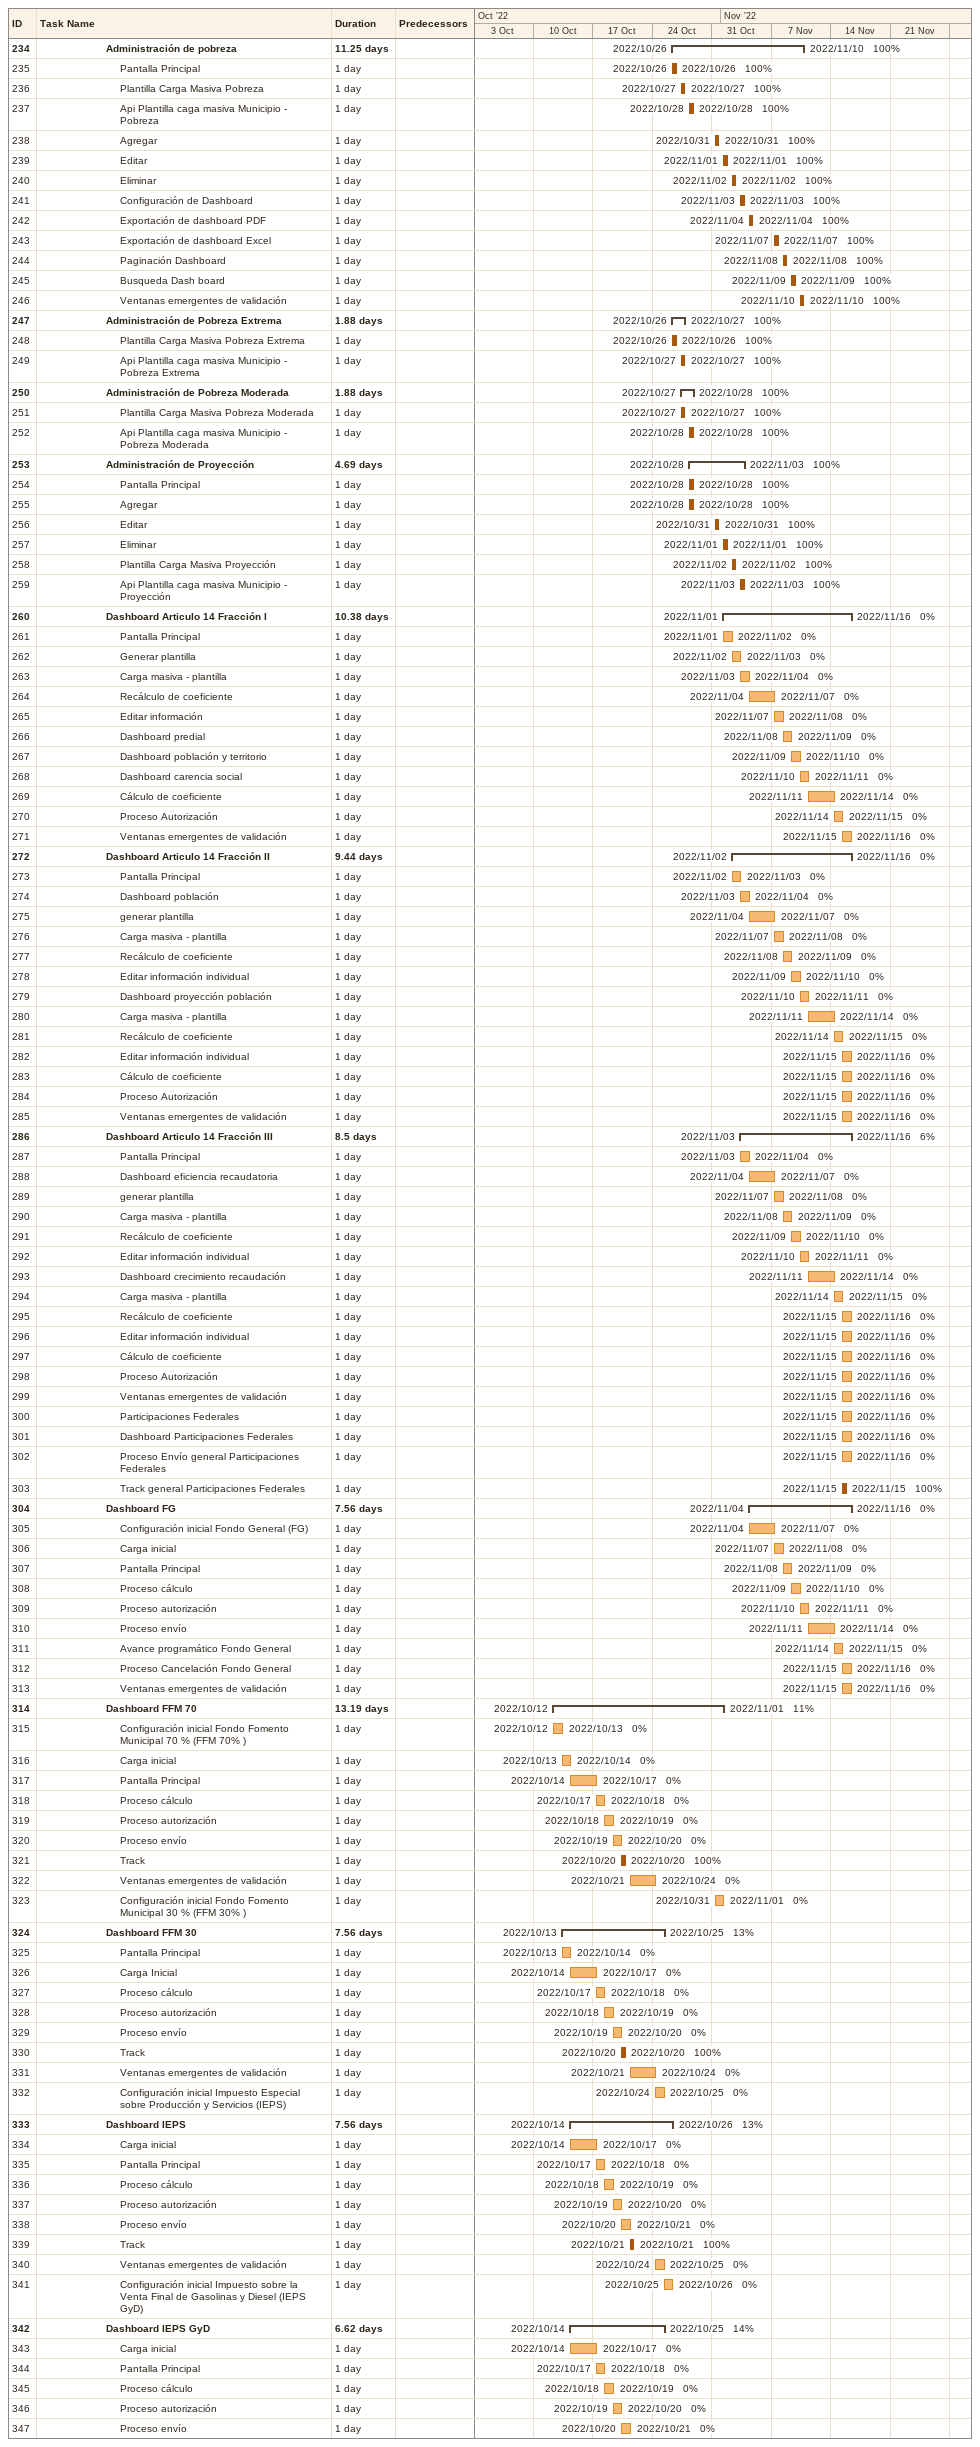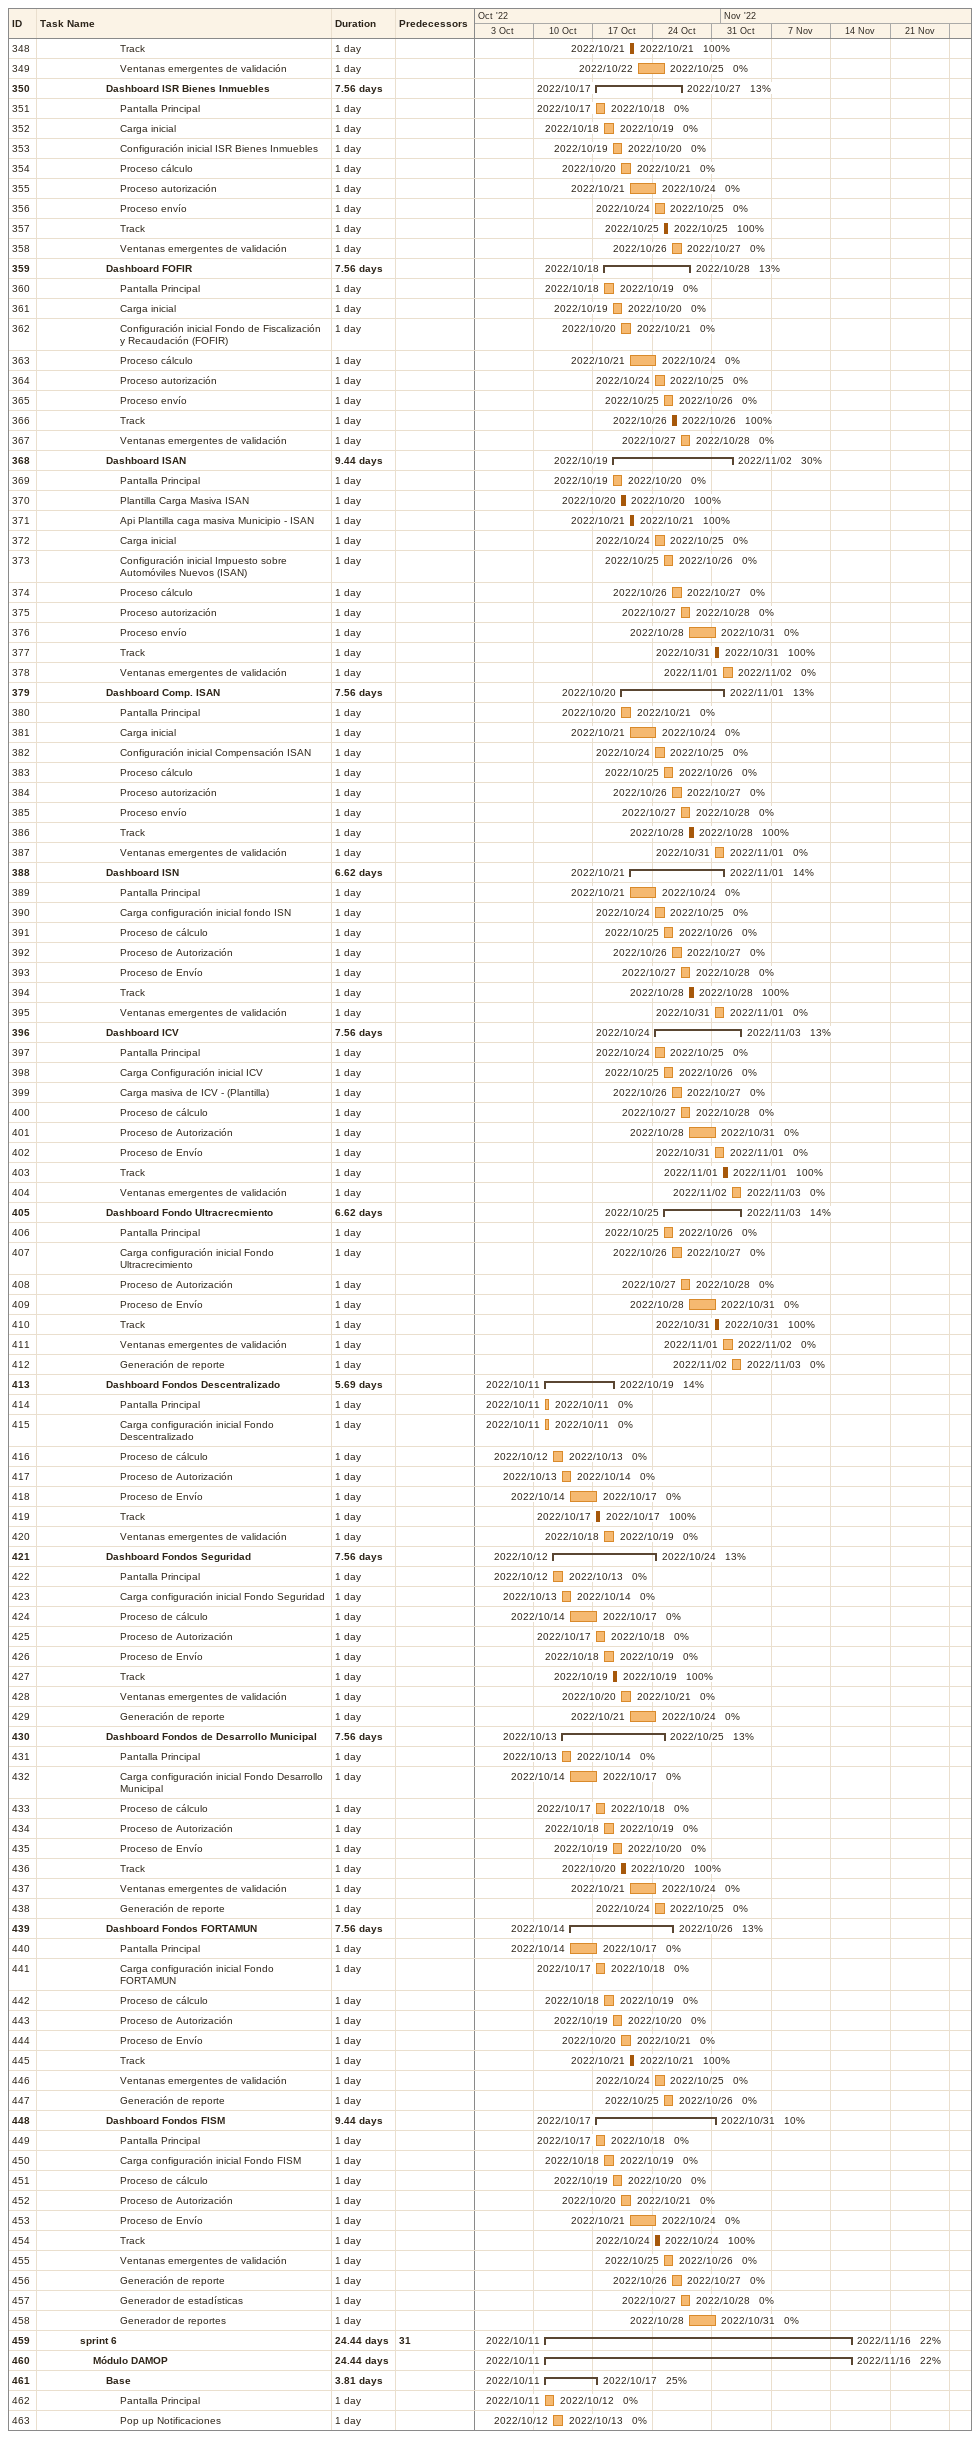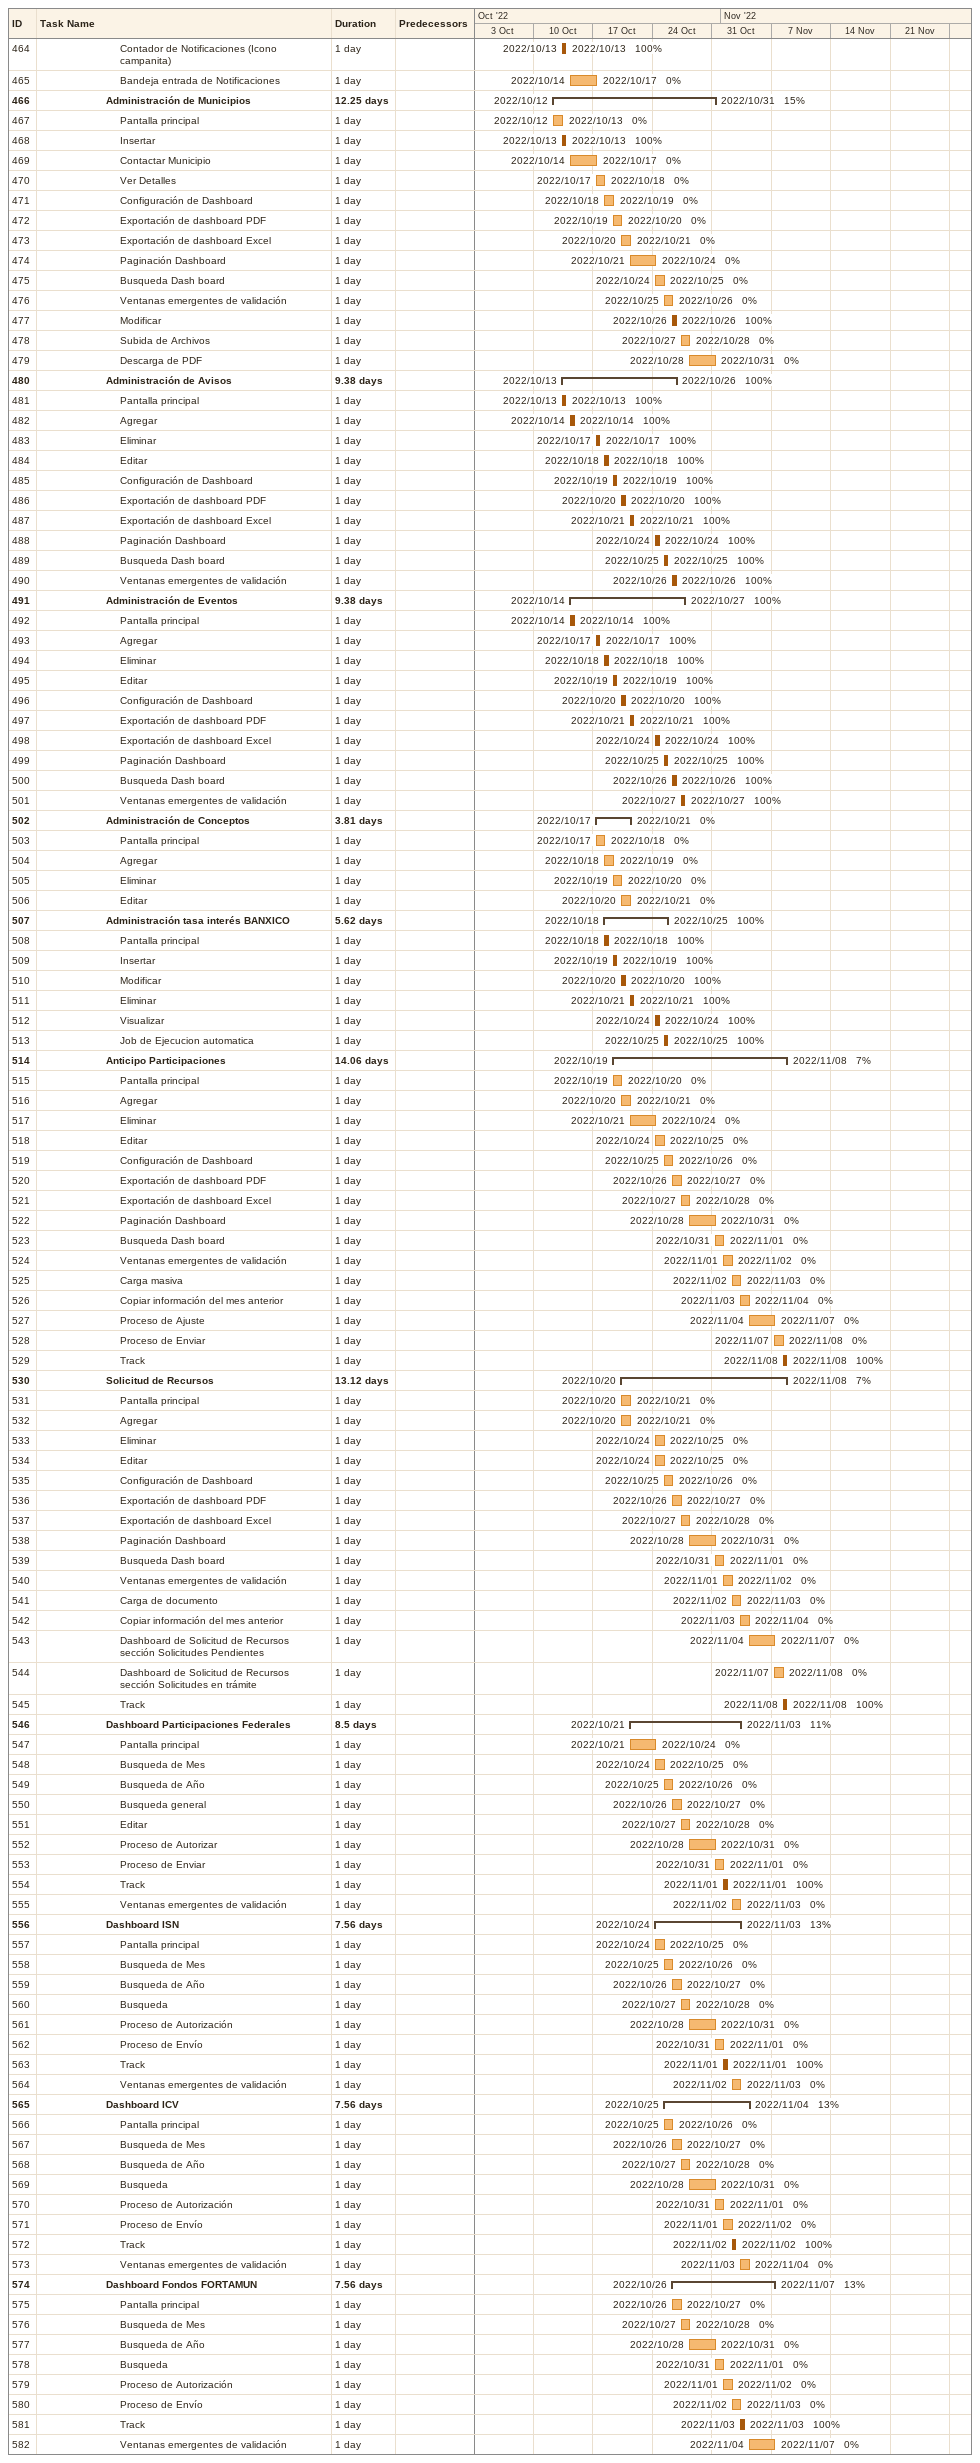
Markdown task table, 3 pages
| ID | Level | Task | Duration | Start | Finish | Predecessors | % complete |
|---|---|---|---|---|---|---|---|
| 234 | 6 | **Administración de pobreza** | 11.25d | 2022-10-26 | 2022-11-10 |  | 100 |
| 235 | 7 | Pantalla Principal | 1d | 2022-10-26 | 2022-10-26 |  | 100 |
| 236 | 7 | Plantilla Carga Masiva Pobreza | 1d | 2022-10-27 | 2022-10-27 |  | 100 |
| 237 | 7 | Api Plantilla caga masiva Municipio - Pobreza | 1d | 2022-10-28 | 2022-10-28 |  | 100 |
| 238 | 7 | Agregar | 1d | 2022-10-31 | 2022-10-31 |  | 100 |
| 239 | 7 | Editar | 1d | 2022-11-01 | 2022-11-01 |  | 100 |
| 240 | 7 | Eliminar | 1d | 2022-11-02 | 2022-11-02 |  | 100 |
| 241 | 7 | Configuración de Dashboard | 1d | 2022-11-03 | 2022-11-03 |  | 100 |
| 242 | 7 | Exportación de dashboard PDF | 1d | 2022-11-04 | 2022-11-04 |  | 100 |
| 243 | 7 | Exportación de dashboard Excel | 1d | 2022-11-07 | 2022-11-07 |  | 100 |
| 244 | 7 | Paginación Dashboard | 1d | 2022-11-08 | 2022-11-08 |  | 100 |
| 245 | 7 | Busqueda Dash board | 1d | 2022-11-09 | 2022-11-09 |  | 100 |
| 246 | 7 | Ventanas emergentes de validación | 1d | 2022-11-10 | 2022-11-10 |  | 100 |
| 247 | 6 | **Administración de Pobreza Extrema** | 1.88d | 2022-10-26 | 2022-10-27 |  | 100 |
| 248 | 7 | Plantilla Carga Masiva Pobreza Extrema | 1d | 2022-10-26 | 2022-10-26 |  | 100 |
| 249 | 7 | Api Plantilla caga masiva Municipio - Pobreza Extrema | 1d | 2022-10-27 | 2022-10-27 |  | 100 |
| 250 | 6 | **Administración de Pobreza Moderada** | 1.88d | 2022-10-27 | 2022-10-28 |  | 100 |
| 251 | 7 | Plantilla Carga Masiva Pobreza Moderada | 1d | 2022-10-27 | 2022-10-27 |  | 100 |
| 252 | 7 | Api Plantilla caga masiva Municipio - Pobreza Moderada | 1d | 2022-10-28 | 2022-10-28 |  | 100 |
| 253 | 6 | **Administración de Proyección** | 4.69d | 2022-10-28 | 2022-11-03 |  | 100 |
| 254 | 7 | Pantalla Principal | 1d | 2022-10-28 | 2022-10-28 |  | 100 |
| 255 | 7 | Agregar | 1d | 2022-10-28 | 2022-10-28 |  | 100 |
| 256 | 7 | Editar | 1d | 2022-10-31 | 2022-10-31 |  | 100 |
| 257 | 7 | Eliminar | 1d | 2022-11-01 | 2022-11-01 |  | 100 |
| 258 | 7 | Plantilla Carga Masiva Proyección | 1d | 2022-11-02 | 2022-11-02 |  | 100 |
| 259 | 7 | Api Plantilla caga masiva Municipio - Proyección | 1d | 2022-11-03 | 2022-11-03 |  | 100 |
| 260 | 6 | **Dashboard Articulo 14 Fracción I** | 10.38d | 2022-11-01 | 2022-11-16 |  | 0 |
| 261 | 7 | Pantalla Principal | 1d | 2022-11-01 | 2022-11-02 |  | 0 |
| 262 | 7 | Generar plantilla | 1d | 2022-11-02 | 2022-11-03 |  | 0 |
| 263 | 7 | Carga masiva - plantilla | 1d | 2022-11-03 | 2022-11-04 |  | 0 |
| 264 | 7 | Recálculo de coeficiente | 1d | 2022-11-04 | 2022-11-07 |  | 0 |
| 265 | 7 | Editar información | 1d | 2022-11-07 | 2022-11-08 |  | 0 |
| 266 | 7 | Dashboard predial | 1d | 2022-11-08 | 2022-11-09 |  | 0 |
| 267 | 7 | Dashboard población y territorio | 1d | 2022-11-09 | 2022-11-10 |  | 0 |
| 268 | 7 | Dashboard carencia social | 1d | 2022-11-10 | 2022-11-11 |  | 0 |
| 269 | 7 | Cálculo de coeficiente | 1d | 2022-11-11 | 2022-11-14 |  | 0 |
| 270 | 7 | Proceso Autorización | 1d | 2022-11-14 | 2022-11-15 |  | 0 |
| 271 | 7 | Ventanas emergentes de validación | 1d | 2022-11-15 | 2022-11-16 |  | 0 |
| 272 | 6 | **Dashboard Articulo 14 Fracción II** | 9.44d | 2022-11-02 | 2022-11-16 |  | 0 |
| 273 | 7 | Pantalla Principal | 1d | 2022-11-02 | 2022-11-03 |  | 0 |
| 274 | 7 | Dashboard población | 1d | 2022-11-03 | 2022-11-04 |  | 0 |
| 275 | 7 | generar plantilla | 1d | 2022-11-04 | 2022-11-07 |  | 0 |
| 276 | 7 | Carga masiva - plantilla | 1d | 2022-11-07 | 2022-11-08 |  | 0 |
| 277 | 7 | Recálculo de coeficiente | 1d | 2022-11-08 | 2022-11-09 |  | 0 |
| 278 | 7 | Editar información individual | 1d | 2022-11-09 | 2022-11-10 |  | 0 |
| 279 | 7 | Dashboard proyección población | 1d | 2022-11-10 | 2022-11-11 |  | 0 |
| 280 | 7 | Carga masiva - plantilla | 1d | 2022-11-11 | 2022-11-14 |  | 0 |
| 281 | 7 | Recálculo de coeficiente | 1d | 2022-11-14 | 2022-11-15 |  | 0 |
| 282 | 7 | Editar información individual | 1d | 2022-11-15 | 2022-11-16 |  | 0 |
| 283 | 7 | Cálculo de coeficiente | 1d | 2022-11-15 | 2022-11-16 |  | 0 |
| 284 | 7 | Proceso Autorización | 1d | 2022-11-15 | 2022-11-16 |  | 0 |
| 285 | 7 | Ventanas emergentes de validación | 1d | 2022-11-15 | 2022-11-16 |  | 0 |
| 286 | 6 | **Dashboard Articulo 14 Fracción III** | 8.5d | 2022-11-03 | 2022-11-16 |  | 6 |
| 287 | 7 | Pantalla Principal | 1d | 2022-11-03 | 2022-11-04 |  | 0 |
| 288 | 7 | Dashboard eficiencia recaudatoria | 1d | 2022-11-04 | 2022-11-07 |  | 0 |
| 289 | 7 | generar plantilla | 1d | 2022-11-07 | 2022-11-08 |  | 0 |
| 290 | 7 | Carga masiva - plantilla | 1d | 2022-11-08 | 2022-11-09 |  | 0 |
| 291 | 7 | Recálculo de coeficiente | 1d | 2022-11-09 | 2022-11-10 |  | 0 |
| 292 | 7 | Editar información individual | 1d | 2022-11-10 | 2022-11-11 |  | 0 |
| 293 | 7 | Dashboard crecimiento recaudación | 1d | 2022-11-11 | 2022-11-14 |  | 0 |
| 294 | 7 | Carga masiva - plantilla | 1d | 2022-11-14 | 2022-11-15 |  | 0 |
| 295 | 7 | Recálculo de coeficiente | 1d | 2022-11-15 | 2022-11-16 |  | 0 |
| 296 | 7 | Editar información individual | 1d | 2022-11-15 | 2022-11-16 |  | 0 |
| 297 | 7 | Cálculo de coeficiente | 1d | 2022-11-15 | 2022-11-16 |  | 0 |
| 298 | 7 | Proceso Autorización | 1d | 2022-11-15 | 2022-11-16 |  | 0 |
| 299 | 7 | Ventanas emergentes de validación | 1d | 2022-11-15 | 2022-11-16 |  | 0 |
| 300 | 7 | Participaciones Federales | 1d | 2022-11-15 | 2022-11-16 |  | 0 |
| 301 | 7 | Dashboard Participaciones Federales | 1d | 2022-11-15 | 2022-11-16 |  | 0 |
| 302 | 7 | Proceso Envío general Participaciones Federales | 1d | 2022-11-15 | 2022-11-16 |  | 0 |
| 303 | 7 | Track general Participaciones Federales | 1d | 2022-11-15 | 2022-11-15 |  | 100 |
| 304 | 6 | **Dashboard FG** | 7.56d | 2022-11-04 | 2022-11-16 |  | 0 |
| 305 | 7 | Configuración inicial Fondo General (FG) | 1d | 2022-11-04 | 2022-11-07 |  | 0 |
| 306 | 7 | Carga inicial | 1d | 2022-11-07 | 2022-11-08 |  | 0 |
| 307 | 7 | Pantalla Principal | 1d | 2022-11-08 | 2022-11-09 |  | 0 |
| 308 | 7 | Proceso cálculo | 1d | 2022-11-09 | 2022-11-10 |  | 0 |
| 309 | 7 | Proceso autorización | 1d | 2022-11-10 | 2022-11-11 |  | 0 |
| 310 | 7 | Proceso envío | 1d | 2022-11-11 | 2022-11-14 |  | 0 |
| 311 | 7 | Avance programático Fondo General | 1d | 2022-11-14 | 2022-11-15 |  | 0 |
| 312 | 7 | Proceso Cancelación Fondo General | 1d | 2022-11-15 | 2022-11-16 |  | 0 |
| 313 | 7 | Ventanas emergentes de validación | 1d | 2022-11-15 | 2022-11-16 |  | 0 |
| 314 | 6 | **Dashboard FFM 70** | 13.19d | 2022-10-12 | 2022-11-01 |  | 11 |
| 315 | 7 | Configuración inicial Fondo Fomento Municipal 70 % (FFM 70% ) | 1d | 2022-10-12 | 2022-10-13 |  | 0 |
| 316 | 7 | Carga inicial | 1d | 2022-10-13 | 2022-10-14 |  | 0 |
| 317 | 7 | Pantalla Principal | 1d | 2022-10-14 | 2022-10-17 |  | 0 |
| 318 | 7 | Proceso cálculo | 1d | 2022-10-17 | 2022-10-18 |  | 0 |
| 319 | 7 | Proceso autorización | 1d | 2022-10-18 | 2022-10-19 |  | 0 |
| 320 | 7 | Proceso envío | 1d | 2022-10-19 | 2022-10-20 |  | 0 |
| 321 | 7 | Track | 1d | 2022-10-20 | 2022-10-20 |  | 100 |
| 322 | 7 | Ventanas emergentes de validación | 1d | 2022-10-21 | 2022-10-24 |  | 0 |
| 323 | 7 | Configuración inicial Fondo Fomento Municipal 30 % (FFM 30% ) | 1d | 2022-10-31 | 2022-11-01 |  | 0 |
| 324 | 6 | **Dashboard FFM 30** | 7.56d | 2022-10-13 | 2022-10-25 |  | 13 |
| 325 | 7 | Pantalla Principal | 1d | 2022-10-13 | 2022-10-14 |  | 0 |
| 326 | 7 | Carga Inicial | 1d | 2022-10-14 | 2022-10-17 |  | 0 |
| 327 | 7 | Proceso cálculo | 1d | 2022-10-17 | 2022-10-18 |  | 0 |
| 328 | 7 | Proceso autorización | 1d | 2022-10-18 | 2022-10-19 |  | 0 |
| 329 | 7 | Proceso envío | 1d | 2022-10-19 | 2022-10-20 |  | 0 |
| 330 | 7 | Track | 1d | 2022-10-20 | 2022-10-20 |  | 100 |
| 331 | 7 | Ventanas emergentes de validación | 1d | 2022-10-21 | 2022-10-24 |  | 0 |
| 332 | 7 | Configuración inicial Impuesto Especial sobre Producción y Servicios (IEPS) | 1d | 2022-10-24 | 2022-10-25 |  | 0 |
| 333 | 6 | **Dashboard IEPS** | 7.56d | 2022-10-14 | 2022-10-26 |  | 13 |
| 334 | 7 | Carga inicial | 1d | 2022-10-14 | 2022-10-17 |  | 0 |
| 335 | 7 | Pantalla Principal | 1d | 2022-10-17 | 2022-10-18 |  | 0 |
| 336 | 7 | Proceso cálculo | 1d | 2022-10-18 | 2022-10-19 |  | 0 |
| 337 | 7 | Proceso autorización | 1d | 2022-10-19 | 2022-10-20 |  | 0 |
| 338 | 7 | Proceso envío | 1d | 2022-10-20 | 2022-10-21 |  | 0 |
| 339 | 7 | Track | 1d | 2022-10-21 | 2022-10-21 |  | 100 |
| 340 | 7 | Ventanas emergentes de validación | 1d | 2022-10-24 | 2022-10-25 |  | 0 |
| 341 | 7 | Configuración inicial Impuesto sobre la Venta Final de Gasolinas y Diesel (IEPS GyD) | 1d | 2022-10-25 | 2022-10-26 |  | 0 |
| 342 | 6 | **Dashboard IEPS GyD** | 6.62d | 2022-10-14 | 2022-10-25 |  | 14 |
| 343 | 7 | Carga inicial | 1d | 2022-10-14 | 2022-10-17 |  | 0 |
| 344 | 7 | Pantalla Principal | 1d | 2022-10-17 | 2022-10-18 |  | 0 |
| 345 | 7 | Proceso cálculo | 1d | 2022-10-18 | 2022-10-19 |  | 0 |
| 346 | 7 | Proceso autorización | 1d | 2022-10-19 | 2022-10-20 |  | 0 |
| 347 | 7 | Proceso envío | 1d | 2022-10-20 | 2022-10-21 |  | 0 |
| 348 | 7 | Track | 1d | 2022-10-21 | 2022-10-21 |  | 100 |
| 349 | 7 | Ventanas emergentes de validación | 1d | 2022-10-22 | 2022-10-25 |  | 0 |
| 350 | 6 | **Dashboard ISR Bienes Inmuebles** | 7.56d | 2022-10-17 | 2022-10-27 |  | 13 |
| 351 | 7 | Pantalla Principal | 1d | 2022-10-17 | 2022-10-18 |  | 0 |
| 352 | 7 | Carga inicial | 1d | 2022-10-18 | 2022-10-19 |  | 0 |
| 353 | 7 | Configuración inicial ISR Bienes Inmuebles | 1d | 2022-10-19 | 2022-10-20 |  | 0 |
| 354 | 7 | Proceso cálculo | 1d | 2022-10-20 | 2022-10-21 |  | 0 |
| 355 | 7 | Proceso autorización | 1d | 2022-10-21 | 2022-10-24 |  | 0 |
| 356 | 7 | Proceso envío | 1d | 2022-10-24 | 2022-10-25 |  | 0 |
| 357 | 7 | Track | 1d | 2022-10-25 | 2022-10-25 |  | 100 |
| 358 | 7 | Ventanas emergentes de validación | 1d | 2022-10-26 | 2022-10-27 |  | 0 |
| 359 | 6 | **Dashboard FOFIR** | 7.56d | 2022-10-18 | 2022-10-28 |  | 13 |
| 360 | 7 | Pantalla Principal | 1d | 2022-10-18 | 2022-10-19 |  | 0 |
| 361 | 7 | Carga inicial | 1d | 2022-10-19 | 2022-10-20 |  | 0 |
| 362 | 7 | Configuración inicial Fondo de Fiscalización y Recaudación (FOFIR) | 1d | 2022-10-20 | 2022-10-21 |  | 0 |
| 363 | 7 | Proceso cálculo | 1d | 2022-10-21 | 2022-10-24 |  | 0 |
| 364 | 7 | Proceso autorización | 1d | 2022-10-24 | 2022-10-25 |  | 0 |
| 365 | 7 | Proceso envío | 1d | 2022-10-25 | 2022-10-26 |  | 0 |
| 366 | 7 | Track | 1d | 2022-10-26 | 2022-10-26 |  | 100 |
| 367 | 7 | Ventanas emergentes de validación | 1d | 2022-10-27 | 2022-10-28 |  | 0 |
| 368 | 6 | **Dashboard ISAN** | 9.44d | 2022-10-19 | 2022-11-02 |  | 30 |
| 369 | 7 | Pantalla Principal | 1d | 2022-10-19 | 2022-10-20 |  | 0 |
| 370 | 7 | Plantilla Carga Masiva ISAN | 1d | 2022-10-20 | 2022-10-20 |  | 100 |
| 371 | 7 | Api Plantilla caga masiva Municipio - ISAN | 1d | 2022-10-21 | 2022-10-21 |  | 100 |
| 372 | 7 | Carga inicial | 1d | 2022-10-24 | 2022-10-25 |  | 0 |
| 373 | 7 | Configuración inicial Impuesto sobre Automóviles Nuevos (ISAN) | 1d | 2022-10-25 | 2022-10-26 |  | 0 |
| 374 | 7 | Proceso cálculo | 1d | 2022-10-26 | 2022-10-27 |  | 0 |
| 375 | 7 | Proceso autorización | 1d | 2022-10-27 | 2022-10-28 |  | 0 |
| 376 | 7 | Proceso envío | 1d | 2022-10-28 | 2022-10-31 |  | 0 |
| 377 | 7 | Track | 1d | 2022-10-31 | 2022-10-31 |  | 100 |
| 378 | 7 | Ventanas emergentes de validación | 1d | 2022-11-01 | 2022-11-02 |  | 0 |
| 379 | 6 | **Dashboard Comp. ISAN** | 7.56d | 2022-10-20 | 2022-11-01 |  | 13 |
| 380 | 7 | Pantalla Principal | 1d | 2022-10-20 | 2022-10-21 |  | 0 |
| 381 | 7 | Carga inicial | 1d | 2022-10-21 | 2022-10-24 |  | 0 |
| 382 | 7 | Configuración inicial Compensación ISAN | 1d | 2022-10-24 | 2022-10-25 |  | 0 |
| 383 | 7 | Proceso cálculo | 1d | 2022-10-25 | 2022-10-26 |  | 0 |
| 384 | 7 | Proceso autorización | 1d | 2022-10-26 | 2022-10-27 |  | 0 |
| 385 | 7 | Proceso envío | 1d | 2022-10-27 | 2022-10-28 |  | 0 |
| 386 | 7 | Track | 1d | 2022-10-28 | 2022-10-28 |  | 100 |
| 387 | 7 | Ventanas emergentes de validación | 1d | 2022-10-31 | 2022-11-01 |  | 0 |
| 388 | 6 | **Dashboard ISN** | 6.62d | 2022-10-21 | 2022-11-01 |  | 14 |
| 389 | 7 | Pantalla Principal | 1d | 2022-10-21 | 2022-10-24 |  | 0 |
| 390 | 7 | Carga configuración inicial fondo ISN | 1d | 2022-10-24 | 2022-10-25 |  | 0 |
| 391 | 7 | Proceso de cálculo | 1d | 2022-10-25 | 2022-10-26 |  | 0 |
| 392 | 7 | Proceso de Autorización | 1d | 2022-10-26 | 2022-10-27 |  | 0 |
| 393 | 7 | Proceso de Envío | 1d | 2022-10-27 | 2022-10-28 |  | 0 |
| 394 | 7 | Track | 1d | 2022-10-28 | 2022-10-28 |  | 100 |
| 395 | 7 | Ventanas emergentes de validación | 1d | 2022-10-31 | 2022-11-01 |  | 0 |
| 396 | 6 | **Dashboard ICV** | 7.56d | 2022-10-24 | 2022-11-03 |  | 13 |
| 397 | 7 | Pantalla Principal | 1d | 2022-10-24 | 2022-10-25 |  | 0 |
| 398 | 7 | Carga Configuración inicial ICV | 1d | 2022-10-25 | 2022-10-26 |  | 0 |
| 399 | 7 | Carga masiva de ICV - (Plantilla) | 1d | 2022-10-26 | 2022-10-27 |  | 0 |
| 400 | 7 | Proceso de cálculo | 1d | 2022-10-27 | 2022-10-28 |  | 0 |
| 401 | 7 | Proceso de Autorización | 1d | 2022-10-28 | 2022-10-31 |  | 0 |
| 402 | 7 | Proceso de Envío | 1d | 2022-10-31 | 2022-11-01 |  | 0 |
| 403 | 7 | Track | 1d | 2022-11-01 | 2022-11-01 |  | 100 |
| 404 | 7 | Ventanas emergentes de validación | 1d | 2022-11-02 | 2022-11-03 |  | 0 |
| 405 | 6 | **Dashboard Fondo Ultracrecmiento** | 6.62d | 2022-10-25 | 2022-11-03 |  | 14 |
| 406 | 7 | Pantalla Principal | 1d | 2022-10-25 | 2022-10-26 |  | 0 |
| 407 | 7 | Carga configuración inicial Fondo Ultracrecimiento | 1d | 2022-10-26 | 2022-10-27 |  | 0 |
| 408 | 7 | Proceso de Autorización | 1d | 2022-10-27 | 2022-10-28 |  | 0 |
| 409 | 7 | Proceso de Envío | 1d | 2022-10-28 | 2022-10-31 |  | 0 |
| 410 | 7 | Track | 1d | 2022-10-31 | 2022-10-31 |  | 100 |
| 411 | 7 | Ventanas emergentes de validación | 1d | 2022-11-01 | 2022-11-02 |  | 0 |
| 412 | 7 | Generación de reporte | 1d | 2022-11-02 | 2022-11-03 |  | 0 |
| 413 | 6 | **Dashboard Fondos Descentralizado** | 5.69d | 2022-10-11 | 2022-10-19 |  | 14 |
| 414 | 7 | Pantalla Principal | 1d | 2022-10-11 | 2022-10-11 |  | 0 |
| 415 | 7 | Carga configuración inicial Fondo Descentralizado | 1d | 2022-10-11 | 2022-10-11 |  | 0 |
| 416 | 7 | Proceso de cálculo | 1d | 2022-10-12 | 2022-10-13 |  | 0 |
| 417 | 7 | Proceso de Autorización | 1d | 2022-10-13 | 2022-10-14 |  | 0 |
| 418 | 7 | Proceso de Envío | 1d | 2022-10-14 | 2022-10-17 |  | 0 |
| 419 | 7 | Track | 1d | 2022-10-17 | 2022-10-17 |  | 100 |
| 420 | 7 | Ventanas emergentes de validación | 1d | 2022-10-18 | 2022-10-19 |  | 0 |
| 421 | 6 | **Dashboard Fondos Seguridad** | 7.56d | 2022-10-12 | 2022-10-24 |  | 13 |
| 422 | 7 | Pantalla Principal | 1d | 2022-10-12 | 2022-10-13 |  | 0 |
| 423 | 7 | Carga configuración inicial Fondo Seguridad | 1d | 2022-10-13 | 2022-10-14 |  | 0 |
| 424 | 7 | Proceso de cálculo | 1d | 2022-10-14 | 2022-10-17 |  | 0 |
| 425 | 7 | Proceso de Autorización | 1d | 2022-10-17 | 2022-10-18 |  | 0 |
| 426 | 7 | Proceso de Envío | 1d | 2022-10-18 | 2022-10-19 |  | 0 |
| 427 | 7 | Track | 1d | 2022-10-19 | 2022-10-19 |  | 100 |
| 428 | 7 | Ventanas emergentes de validación | 1d | 2022-10-20 | 2022-10-21 |  | 0 |
| 429 | 7 | Generación de reporte | 1d | 2022-10-21 | 2022-10-24 |  | 0 |
| 430 | 6 | **Dashboard Fondos de Desarrollo Municipal** | 7.56d | 2022-10-13 | 2022-10-25 |  | 13 |
| 431 | 7 | Pantalla Principal | 1d | 2022-10-13 | 2022-10-14 |  | 0 |
| 432 | 7 | Carga configuración inicial Fondo Desarrollo Municipal | 1d | 2022-10-14 | 2022-10-17 |  | 0 |
| 433 | 7 | Proceso de cálculo | 1d | 2022-10-17 | 2022-10-18 |  | 0 |
| 434 | 7 | Proceso de Autorización | 1d | 2022-10-18 | 2022-10-19 |  | 0 |
| 435 | 7 | Proceso de Envío | 1d | 2022-10-19 | 2022-10-20 |  | 0 |
| 436 | 7 | Track | 1d | 2022-10-20 | 2022-10-20 |  | 100 |
| 437 | 7 | Ventanas emergentes de validación | 1d | 2022-10-21 | 2022-10-24 |  | 0 |
| 438 | 7 | Generación de reporte | 1d | 2022-10-24 | 2022-10-25 |  | 0 |
| 439 | 6 | **Dashboard Fondos FORTAMUN** | 7.56d | 2022-10-14 | 2022-10-26 |  | 13 |
| 440 | 7 | Pantalla Principal | 1d | 2022-10-14 | 2022-10-17 |  | 0 |
| 441 | 7 | Carga configuración inicial Fondo FORTAMUN | 1d | 2022-10-17 | 2022-10-18 |  | 0 |
| 442 | 7 | Proceso de cálculo | 1d | 2022-10-18 | 2022-10-19 |  | 0 |
| 443 | 7 | Proceso de Autorización | 1d | 2022-10-19 | 2022-10-20 |  | 0 |
| 444 | 7 | Proceso de Envío | 1d | 2022-10-20 | 2022-10-21 |  | 0 |
| 445 | 7 | Track | 1d | 2022-10-21 | 2022-10-21 |  | 100 |
| 446 | 7 | Ventanas emergentes de validación | 1d | 2022-10-24 | 2022-10-25 |  | 0 |
| 447 | 7 | Generación de reporte | 1d | 2022-10-25 | 2022-10-26 |  | 0 |
| 448 | 6 | **Dashboard Fondos FISM** | 9.44d | 2022-10-17 | 2022-10-31 |  | 10 |
| 449 | 7 | Pantalla Principal | 1d | 2022-10-17 | 2022-10-18 |  | 0 |
| 450 | 7 | Carga configuración inicial Fondo FISM | 1d | 2022-10-18 | 2022-10-19 |  | 0 |
| 451 | 7 | Proceso de cálculo | 1d | 2022-10-19 | 2022-10-20 |  | 0 |
| 452 | 7 | Proceso de Autorización | 1d | 2022-10-20 | 2022-10-21 |  | 0 |
| 453 | 7 | Proceso de Envío | 1d | 2022-10-21 | 2022-10-24 |  | 0 |
| 454 | 7 | Track | 1d | 2022-10-24 | 2022-10-24 |  | 100 |
| 455 | 7 | Ventanas emergentes de validación | 1d | 2022-10-25 | 2022-10-26 |  | 0 |
| 456 | 7 | Generación de reporte | 1d | 2022-10-26 | 2022-10-27 |  | 0 |
| 457 | 7 | Generador de estadísticas | 1d | 2022-10-27 | 2022-10-28 |  | 0 |
| 458 | 7 | Generador de reportes | 1d | 2022-10-28 | 2022-10-31 |  | 0 |
| 459 | 4 | **sprint 6** | 24.44d | 2022-10-11 | 2022-11-16 | 31 | 22 |
| 460 | 5 | **Módulo DAMOP** | 24.44d | 2022-10-11 | 2022-11-16 |  | 22 |
| 461 | 6 | **Base** | 3.81d | 2022-10-11 | 2022-10-17 |  | 25 |
| 462 | 7 | Pantalla Principal | 1d | 2022-10-11 | 2022-10-12 |  | 0 |
| 463 | 7 | Pop up Notificaciones | 1d | 2022-10-12 | 2022-10-13 |  | 0 |
| 464 | 7 | Contador de Notificaciones (Icono campanita) | 1d | 2022-10-13 | 2022-10-13 |  | 100 |
| 465 | 7 | Bandeja entrada de Notificaciones | 1d | 2022-10-14 | 2022-10-17 |  | 0 |
| 466 | 6 | **Administración de Municipios** | 12.25d | 2022-10-12 | 2022-10-31 |  | 15 |
| 467 | 7 | Pantalla principal | 1d | 2022-10-12 | 2022-10-13 |  | 0 |
| 468 | 7 | Insertar | 1d | 2022-10-13 | 2022-10-13 |  | 100 |
| 469 | 7 | Contactar Municipio | 1d | 2022-10-14 | 2022-10-17 |  | 0 |
| 470 | 7 | Ver Detalles | 1d | 2022-10-17 | 2022-10-18 |  | 0 |
| 471 | 7 | Configuración de Dashboard | 1d | 2022-10-18 | 2022-10-19 |  | 0 |
| 472 | 7 | Exportación de dashboard PDF | 1d | 2022-10-19 | 2022-10-20 |  | 0 |
| 473 | 7 | Exportación de dashboard Excel | 1d | 2022-10-20 | 2022-10-21 |  | 0 |
| 474 | 7 | Paginación Dashboard | 1d | 2022-10-21 | 2022-10-24 |  | 0 |
| 475 | 7 | Busqueda Dash board | 1d | 2022-10-24 | 2022-10-25 |  | 0 |
| 476 | 7 | Ventanas emergentes de validación | 1d | 2022-10-25 | 2022-10-26 |  | 0 |
| 477 | 7 | Modificar | 1d | 2022-10-26 | 2022-10-26 |  | 100 |
| 478 | 7 | Subida de Archivos | 1d | 2022-10-27 | 2022-10-28 |  | 0 |
| 479 | 7 | Descarga de PDF | 1d | 2022-10-28 | 2022-10-31 |  | 0 |
| 480 | 6 | **Administración de Avisos** | 9.38d | 2022-10-13 | 2022-10-26 |  | 100 |
| 481 | 7 | Pantalla principal | 1d | 2022-10-13 | 2022-10-13 |  | 100 |
| 482 | 7 | Agregar | 1d | 2022-10-14 | 2022-10-14 |  | 100 |
| 483 | 7 | Eliminar | 1d | 2022-10-17 | 2022-10-17 |  | 100 |
| 484 | 7 | Editar | 1d | 2022-10-18 | 2022-10-18 |  | 100 |
| 485 | 7 | Configuración de Dashboard | 1d | 2022-10-19 | 2022-10-19 |  | 100 |
| 486 | 7 | Exportación de dashboard PDF | 1d | 2022-10-20 | 2022-10-20 |  | 100 |
| 487 | 7 | Exportación de dashboard Excel | 1d | 2022-10-21 | 2022-10-21 |  | 100 |
| 488 | 7 | Paginación Dashboard | 1d | 2022-10-24 | 2022-10-24 |  | 100 |
| 489 | 7 | Busqueda Dash board | 1d | 2022-10-25 | 2022-10-25 |  | 100 |
| 490 | 7 | Ventanas emergentes de validación | 1d | 2022-10-26 | 2022-10-26 |  | 100 |
| 491 | 6 | **Administración de Eventos** | 9.38d | 2022-10-14 | 2022-10-27 |  | 100 |
| 492 | 7 | Pantalla principal | 1d | 2022-10-14 | 2022-10-14 |  | 100 |
| 493 | 7 | Agregar | 1d | 2022-10-17 | 2022-10-17 |  | 100 |
| 494 | 7 | Eliminar | 1d | 2022-10-18 | 2022-10-18 |  | 100 |
| 495 | 7 | Editar | 1d | 2022-10-19 | 2022-10-19 |  | 100 |
| 496 | 7 | Configuración de Dashboard | 1d | 2022-10-20 | 2022-10-20 |  | 100 |
| 497 | 7 | Exportación de dashboard PDF | 1d | 2022-10-21 | 2022-10-21 |  | 100 |
| 498 | 7 | Exportación de dashboard Excel | 1d | 2022-10-24 | 2022-10-24 |  | 100 |
| 499 | 7 | Paginación Dashboard | 1d | 2022-10-25 | 2022-10-25 |  | 100 |
| 500 | 7 | Busqueda Dash board | 1d | 2022-10-26 | 2022-10-26 |  | 100 |
| 501 | 7 | Ventanas emergentes de validación | 1d | 2022-10-27 | 2022-10-27 |  | 100 |
| 502 | 6 | **Administración de Conceptos** | 3.81d | 2022-10-17 | 2022-10-21 |  | 0 |
| 503 | 7 | Pantalla principal | 1d | 2022-10-17 | 2022-10-18 |  | 0 |
| 504 | 7 | Agregar | 1d | 2022-10-18 | 2022-10-19 |  | 0 |
| 505 | 7 | Eliminar | 1d | 2022-10-19 | 2022-10-20 |  | 0 |
| 506 | 7 | Editar | 1d | 2022-10-20 | 2022-10-21 |  | 0 |
| 507 | 6 | **Administración tasa interés BANXICO** | 5.62d | 2022-10-18 | 2022-10-25 |  | 100 |
| 508 | 7 | Pantalla principal | 1d | 2022-10-18 | 2022-10-18 |  | 100 |
| 509 | 7 | Insertar | 1d | 2022-10-19 | 2022-10-19 |  | 100 |
| 510 | 7 | Modificar | 1d | 2022-10-20 | 2022-10-20 |  | 100 |
| 511 | 7 | Eliminar | 1d | 2022-10-21 | 2022-10-21 |  | 100 |
| 512 | 7 | Visualizar | 1d | 2022-10-24 | 2022-10-24 |  | 100 |
| 513 | 7 | Job de Ejecucion automatica | 1d | 2022-10-25 | 2022-10-25 |  | 100 |
| 514 | 6 | **Anticipo Participaciones** | 14.06d | 2022-10-19 | 2022-11-08 |  | 7 |
| 515 | 7 | Pantalla principal | 1d | 2022-10-19 | 2022-10-20 |  | 0 |
| 516 | 7 | Agregar | 1d | 2022-10-20 | 2022-10-21 |  | 0 |
| 517 | 7 | Eliminar | 1d | 2022-10-21 | 2022-10-24 |  | 0 |
| 518 | 7 | Editar | 1d | 2022-10-24 | 2022-10-25 |  | 0 |
| 519 | 7 | Configuración de Dashboard | 1d | 2022-10-25 | 2022-10-26 |  | 0 |
| 520 | 7 | Exportación de dashboard PDF | 1d | 2022-10-26 | 2022-10-27 |  | 0 |
| 521 | 7 | Exportación de dashboard Excel | 1d | 2022-10-27 | 2022-10-28 |  | 0 |
| 522 | 7 | Paginación Dashboard | 1d | 2022-10-28 | 2022-10-31 |  | 0 |
| 523 | 7 | Busqueda Dash board | 1d | 2022-10-31 | 2022-11-01 |  | 0 |
| 524 | 7 | Ventanas emergentes de validación | 1d | 2022-11-01 | 2022-11-02 |  | 0 |
| 525 | 7 | Carga masiva | 1d | 2022-11-02 | 2022-11-03 |  | 0 |
| 526 | 7 | Copiar información del mes anterior | 1d | 2022-11-03 | 2022-11-04 |  | 0 |
| 527 | 7 | Proceso de Ajuste | 1d | 2022-11-04 | 2022-11-07 |  | 0 |
| 528 | 7 | Proceso de Enviar | 1d | 2022-11-07 | 2022-11-08 |  | 0 |
| 529 | 7 | Track | 1d | 2022-11-08 | 2022-11-08 |  | 100 |
| 530 | 6 | **Solicitud de Recursos** | 13.12d | 2022-10-20 | 2022-11-08 |  | 7 |
| 531 | 7 | Pantalla principal | 1d | 2022-10-20 | 2022-10-21 |  | 0 |
| 532 | 7 | Agregar | 1d | 2022-10-20 | 2022-10-21 |  | 0 |
| 533 | 7 | Eliminar | 1d | 2022-10-24 | 2022-10-25 |  | 0 |
| 534 | 7 | Editar | 1d | 2022-10-24 | 2022-10-25 |  | 0 |
| 535 | 7 | Configuración de Dashboard | 1d | 2022-10-25 | 2022-10-26 |  | 0 |
| 536 | 7 | Exportación de dashboard PDF | 1d | 2022-10-26 | 2022-10-27 |  | 0 |
| 537 | 7 | Exportación de dashboard Excel | 1d | 2022-10-27 | 2022-10-28 |  | 0 |
| 538 | 7 | Paginación Dashboard | 1d | 2022-10-28 | 2022-10-31 |  | 0 |
| 539 | 7 | Busqueda Dash board | 1d | 2022-10-31 | 2022-11-01 |  | 0 |
| 540 | 7 | Ventanas emergentes de validación | 1d | 2022-11-01 | 2022-11-02 |  | 0 |
| 541 | 7 | Carga de documento | 1d | 2022-11-02 | 2022-11-03 |  | 0 |
| 542 | 7 | Copiar información del mes anterior | 1d | 2022-11-03 | 2022-11-04 |  | 0 |
| 543 | 7 | Dashboard de Solicitud de Recursos sección Solicitudes Pendientes | 1d | 2022-11-04 | 2022-11-07 |  | 0 |
| 544 | 7 | Dashboard de Solicitud de Recursos sección Solicitudes en trámite | 1d | 2022-11-07 | 2022-11-08 |  | 0 |
| 545 | 7 | Track | 1d | 2022-11-08 | 2022-11-08 |  | 100 |
| 546 | 6 | **Dashboard Participaciones Federales** | 8.5d | 2022-10-21 | 2022-11-03 |  | 11 |
| 547 | 7 | Pantalla principal | 1d | 2022-10-21 | 2022-10-24 |  | 0 |
| 548 | 7 | Busqueda de Mes | 1d | 2022-10-24 | 2022-10-25 |  | 0 |
| 549 | 7 | Busqueda de Año | 1d | 2022-10-25 | 2022-10-26 |  | 0 |
| 550 | 7 | Busqueda general | 1d | 2022-10-26 | 2022-10-27 |  | 0 |
| 551 | 7 | Editar | 1d | 2022-10-27 | 2022-10-28 |  | 0 |
| 552 | 7 | Proceso de Autorizar | 1d | 2022-10-28 | 2022-10-31 |  | 0 |
| 553 | 7 | Proceso de Enviar | 1d | 2022-10-31 | 2022-11-01 |  | 0 |
| 554 | 7 | Track | 1d | 2022-11-01 | 2022-11-01 |  | 100 |
| 555 | 7 | Ventanas emergentes de validación | 1d | 2022-11-02 | 2022-11-03 |  | 0 |
| 556 | 6 | **Dashboard ISN** | 7.56d | 2022-10-24 | 2022-11-03 |  | 13 |
| 557 | 7 | Pantalla principal | 1d | 2022-10-24 | 2022-10-25 |  | 0 |
| 558 | 7 | Busqueda de Mes | 1d | 2022-10-25 | 2022-10-26 |  | 0 |
| 559 | 7 | Busqueda de Año | 1d | 2022-10-26 | 2022-10-27 |  | 0 |
| 560 | 7 | Busqueda | 1d | 2022-10-27 | 2022-10-28 |  | 0 |
| 561 | 7 | Proceso de Autorización | 1d | 2022-10-28 | 2022-10-31 |  | 0 |
| 562 | 7 | Proceso de Envío | 1d | 2022-10-31 | 2022-11-01 |  | 0 |
| 563 | 7 | Track | 1d | 2022-11-01 | 2022-11-01 |  | 100 |
| 564 | 7 | Ventanas emergentes de validación | 1d | 2022-11-02 | 2022-11-03 |  | 0 |
| 565 | 6 | **Dashboard ICV** | 7.56d | 2022-10-25 | 2022-11-04 |  | 13 |
| 566 | 7 | Pantalla principal | 1d | 2022-10-25 | 2022-10-26 |  | 0 |
| 567 | 7 | Busqueda de Mes | 1d | 2022-10-26 | 2022-10-27 |  | 0 |
| 568 | 7 | Busqueda de Año | 1d | 2022-10-27 | 2022-10-28 |  | 0 |
| 569 | 7 | Busqueda | 1d | 2022-10-28 | 2022-10-31 |  | 0 |
| 570 | 7 | Proceso de Autorización | 1d | 2022-10-31 | 2022-11-01 |  | 0 |
| 571 | 7 | Proceso de Envío | 1d | 2022-11-01 | 2022-11-02 |  | 0 |
| 572 | 7 | Track | 1d | 2022-11-02 | 2022-11-02 |  | 100 |
| 573 | 7 | Ventanas emergentes de validación | 1d | 2022-11-03 | 2022-11-04 |  | 0 |
| 574 | 6 | **Dashboard Fondos FORTAMUN** | 7.56d | 2022-10-26 | 2022-11-07 |  | 13 |
| 575 | 7 | Pantalla principal | 1d | 2022-10-26 | 2022-10-27 |  | 0 |
| 576 | 7 | Busqueda de Mes | 1d | 2022-10-27 | 2022-10-28 |  | 0 |
| 577 | 7 | Busqueda de Año | 1d | 2022-10-28 | 2022-10-31 |  | 0 |
| 578 | 7 | Busqueda | 1d | 2022-10-31 | 2022-11-01 |  | 0 |
| 579 | 7 | Proceso de Autorización | 1d | 2022-11-01 | 2022-11-02 |  | 0 |
| 580 | 7 | Proceso de Envío | 1d | 2022-11-02 | 2022-11-03 |  | 0 |
| 581 | 7 | Track | 1d | 2022-11-03 | 2022-11-03 |  | 100 |
| 582 | 7 | Ventanas emergentes de validación | 1d | 2022-11-04 | 2022-11-07 |  | 0 |
